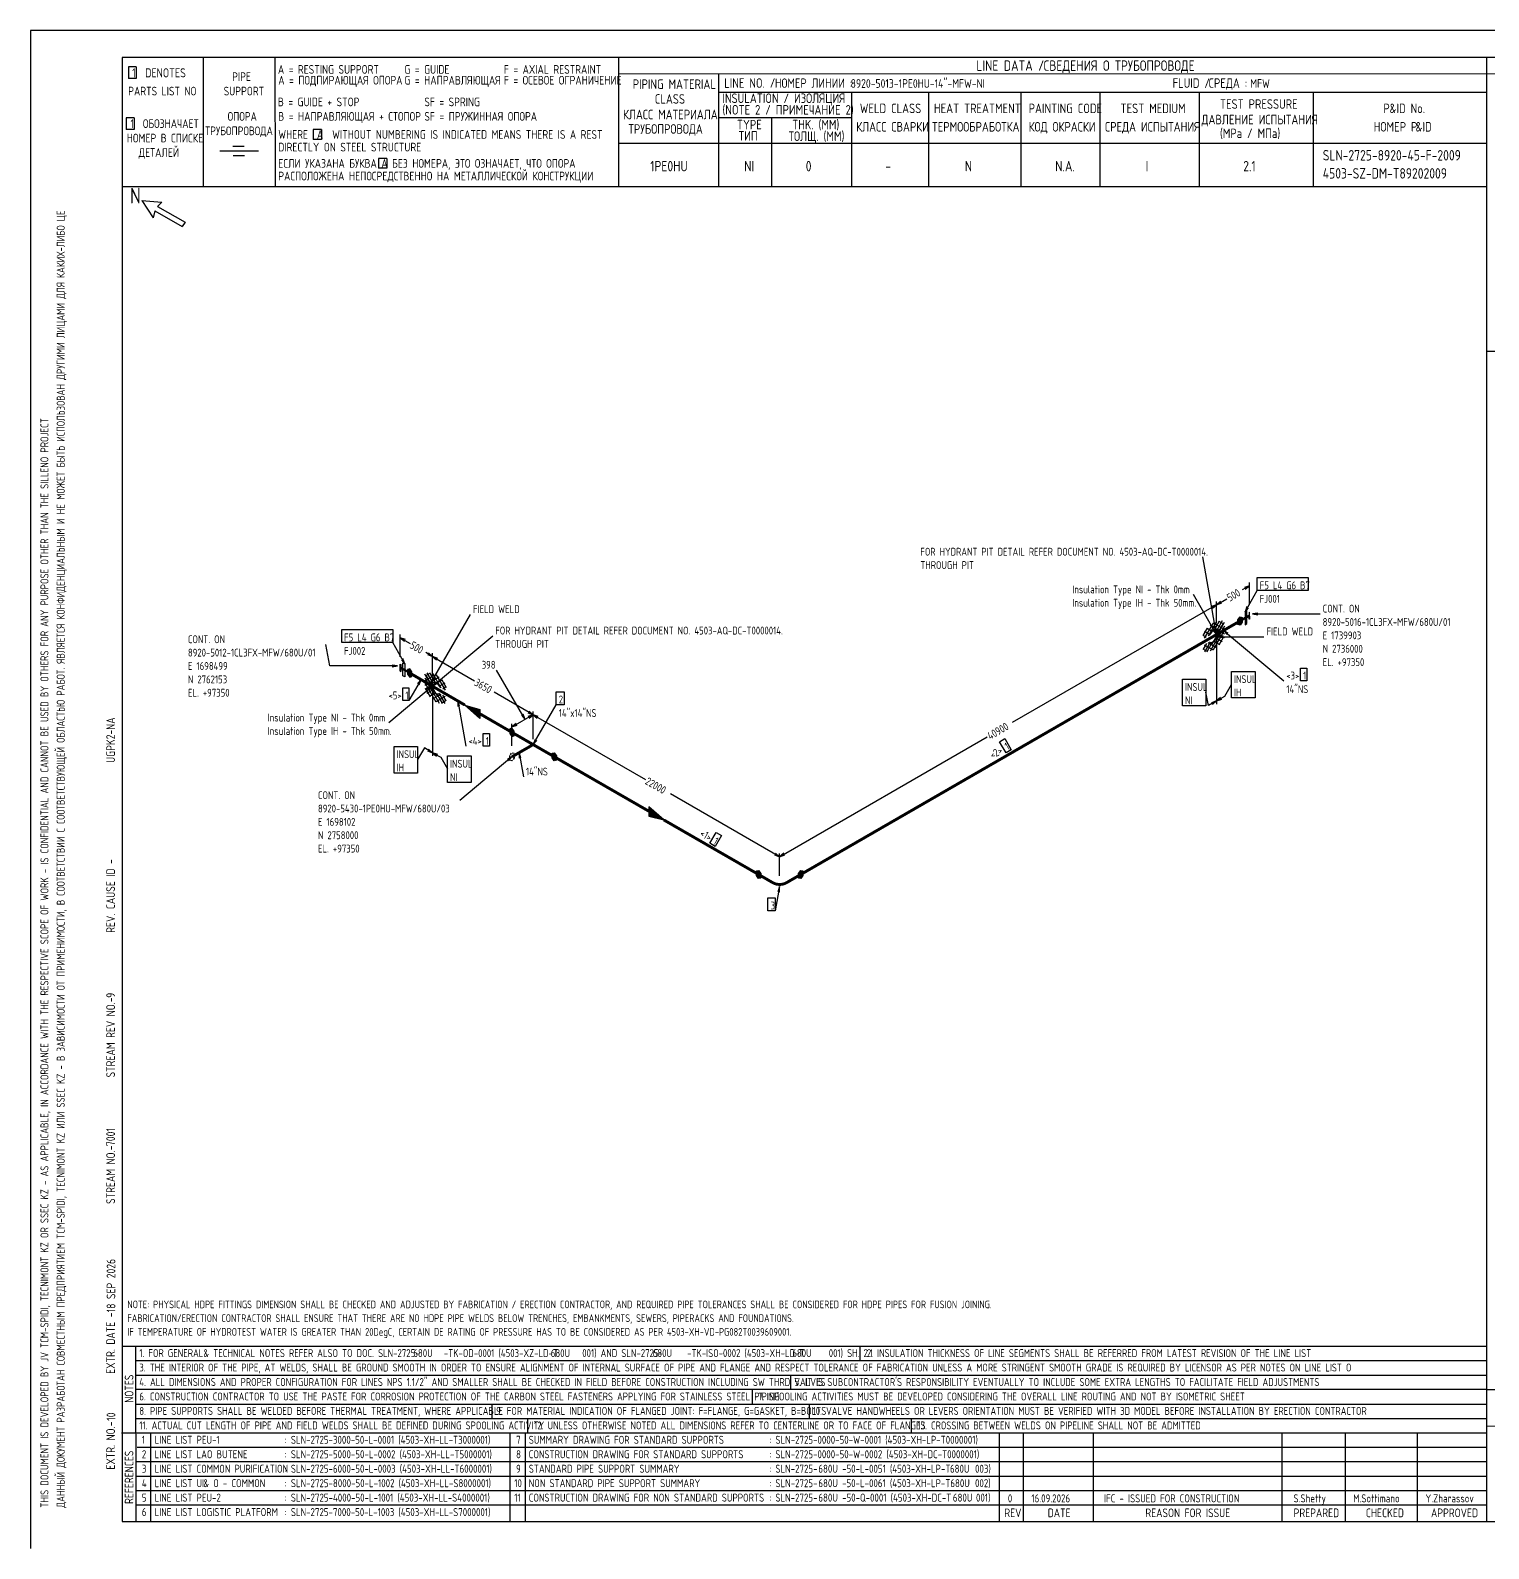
# Model space of a CAD drawing. Extents: x -1005 to 607, y -998 to 420.
# Drawn here: x 0 to 403.3, y 0 to 420 of the extents above; entities that cross this region are included whole.
import ezdxf

# ---------------------------------------------------------------- set-up
doc = ezdxf.new("R2010")
doc.units = 0
doc.linetypes.add('GT100', pattern=[0.8, 0.533333, -0.266667])
doc.styles.add('TTFN17', font='GOST type A')

msp = doc.modelspace()

# ---------------------------------------------------------------- linework, layer by layer
at = {"layer": 'GT_1', "flags": 128}
for points in [[(0, 420), (0, 0)], [(594, 420), (0, 420)], [(589.1, 412.5), (25.4, 412.5)], [(25.4, 412.5), (25.4, 7.5)], [(47.8, 412.5), (47.8, 376.7)], [(67.6, 412.5), (67.7, 376.7)], [(162.7, 412.5), (162.7, 376.7)], [(402.7, 412.5), (402.7, 7.5)], [(29.3, 409.9), (27.1, 409.9)], [(27.1, 409.9), (27.1, 406.7)], [(29.3, 409.9), (29.3, 406.7)], [(589.1, 408), (162.7, 407.9)], [(190.3, 407.8), (190.3, 376.7)], [(29.3, 406.7), (27.1, 406.7)], [(190.3, 402.9), (402.7, 402.9)], [(227.1, 402.9), (227.1, 376.7)], [(248.4, 402.9), (248.4, 376.8)], [(273.9, 402.9), (273.9, 376.7)], [(295.8, 402.9), (295.8, 376.7)], [(323.2, 402.9), (323.2, 376.7)], [(354.8, 402.9), (354.8, 376.8)], [(28.7, 395.8), (26.5, 395.8)], [(26.5, 395.8), (26.5, 392.6)], [(28.7, 395.8), (28.7, 392.6)], [(227.1, 395.8), (190.3, 395.8)], [(205, 395.8), (205, 376.7)], [(28.7, 392.6), (26.5, 392.6)], [(80.5, 392.6), (78.2, 392.6)], [(78.2, 392.6), (78.2, 389.8)], [(80.5, 392.6), (80.5, 389.8)], [(63.1, 386.6), (52.4, 386.6)], [(59.1, 387.9), (56, 387.9)], [(80.5, 389.8), (78.2, 389.8)], [(230.2, 388.7), (162.7, 388.7)], [(402.7, 388.7), (226.9, 388.7)], [(59.2, 385.3), (56.1, 385.3)], [(98.6, 384.6), (96.3, 384.6)], [(96.3, 384.6), (96.3, 381.9)], [(98.6, 384.6), (98.6, 381.9)], [(98.6, 381.9), (96.3, 381.9)], [(402.7, 376.7), (25.4, 376.7)], [(30.8, 372.9), (34, 368.1)], [(30.8, 372.9), (36.4, 372.5)], [(34.4, 370.1), (34, 368.1)], [(34.4, 370.1), (42, 365.7)], [(36.4, 372.5), (35.2, 371.3)], [(35.2, 371.3), (42.8, 366.9)], [(42.8, 366.9), (42, 365.7)], [(402.7, 331.299), (589, 331.299)], [(328.05, 252.875), (324.3, 274.325)], [(337.2, 266.375), (335.175, 265.25)], [(336, 265.4), (337.2, 266.375), (335.775, 265.85)], [(335.925, 259.175), (339.3, 265.025)], [(337.2, 261.125), (337.2, 267.275)], [(339.3, 268.625), (353.4, 268.625), (353.4, 265.025), (339.3, 265.025), (339.3, 268.625)], [(328.05, 261.125), (271.5, 228.5)], [(328.05, 252.875), (321.675, 263.9)], [(326.925, 260.15), (328.05, 261.125), (326.625, 260.6)], [(328.05, 261.125), (330.9, 262.775)], [(329.175, 262.1), (328.05, 261.125), (329.475, 261.65)], [(328.05, 255.875), (328.05, 262.025)], [(328.05, 255.875), (328.05, 262.025)], [(336.45, 260.6), (335.925, 259.175), (336.9, 260.3)], [(110.85, 239.6), (121.725, 258.425)], [(328.05, 256.475), (325.725, 252.425)], [(326.625, 249.95), (330.225, 256.25)], [(328.8, 256.55), (327.3, 253.925)], [(329.625, 256.625), (328.05, 253.925)], [(328.725, 256.55), (330, 255.8)], [(335.175, 256.325), (334.575, 255.5), (333.975, 255.65), (333.975, 256.925), (334.575, 257.75), (335.175, 257.6), (335.175, 256.325)], [(333.975, 256.8), (335.175, 256.8)], [(333.975, 256.6), (335.175, 256.6)], [(333.975, 256.4), (335.175, 256.4)], [(334.03, 257), (335.175, 257)], [(334.175, 257.2), (335.175, 257.2)], [(334.32, 257.4), (335.175, 257.4)], [(334.466, 257.6), (335.175, 257.6)], [(337.2, 258.35), (334.575, 256.85)], [(337.2, 258.125), (334.575, 256.625)], [(334.575, 256.475), (337.2, 257.975)], [(335.925, 257.375), (335.925, 255.575), (336.45, 255.875), (336.45, 259.475), (335.925, 259.175), (335.925, 257.375)], [(337.2, 257.15), (337.05, 257.075), (337.2, 259.025), (337.05, 258.95), (337.2, 257.15), (337.2, 259.025)], [(337.05, 258.95), (337.05, 257.075)], [(339.45, 258.8), (337.95, 258.575), (339.45, 258.35)], [(337.95, 258.575), (356.7, 258.575)], [(86.1, 254.225), (100.2, 254.225), (100.2, 250.625), (86.1, 250.625), (86.1, 254.225)], [(102.3, 246.725), (102.3, 252.875)], [(111.225, 238.55), (127.875, 252.5)], [(325.5, 254.675), (324.3, 252.575)], [(324.375, 252.725), (325.2, 252.125)], [(327.075, 256.025), (324.6, 251.825)], [(324.675, 253.775), (326.25, 252.875)], [(325.425, 254.6), (326.925, 253.7)], [(326.1, 250.85), (326.1, 250.85), (326.4, 250.7), (326.775, 250.7), (327.15, 250.925), (327.525, 251.225), (327.825, 251.6), (328.2, 252.125), (328.35, 252.65), (328.425, 253.1), (328.35, 253.55), (328.2, 253.85), (327.825, 254), (327.525, 254), (327.15, 253.85), (326.775, 253.625), (326.4, 253.175), (326.025, 252.65)], [(326.25, 255.425), (330.225, 253.1)], [(330.225, 255.2), (326.25, 248.225)], [(326.625, 254.15), (330.225, 252.05)], [(327.075, 254), (328.05, 252.875), (327.525, 254.3)], [(327.15, 256.1), (330.375, 254.3)], [(330.375, 254.225), (327.15, 248.6)], [(327.525, 254.3), (328.05, 252.875), (328.05, 254.375)], [(328.05, 252.05), (328.8, 252.425), (329.175, 253.475), (328.8, 254.15), (328.05, 253.7), (327.675, 252.65), (328.05, 252.05)], [(327.706, 252.6), (328.862, 252.6)], [(327.729, 252.8), (328.934, 252.8)], [(327.8, 253), (329.005, 253)], [(327.831, 252.4), (328.75, 252.4)], [(327.871, 253.2), (329.077, 253.2)], [(327.943, 253.4), (329.148, 253.4)], [(328.014, 253.6), (329.106, 253.6)], [(328.217, 253.8), (328.994, 253.8)], [(329.85, 255.875), (328.425, 253.4)], [(328.425, 252.95), (329.85, 251.975)], [(329.925, 252.5), (328.425, 252.275), (329.925, 252.05)], [(328.425, 252.275), (341.175, 252.275)], [(330, 252.2), (328.725, 249.95)], [(331.275, 253.25), (330, 254), (330.975, 252.875)], [(330, 254), (346.65, 240.05)], [(333.975, 256.2), (335.084, 256.2)], [(333.975, 256), (334.939, 256)], [(333.975, 255.8), (334.793, 255.8)], [(101.55, 244.175), (82.8, 244.175), (81.75, 250.1)], [(103.575, 244.775), (100.2, 250.625)], [(103.725, 251.45), (102.3, 251.975), (103.425, 251)], [(102.3, 251.975), (105, 250.4)], [(111.225, 246.8), (109.35, 247.925)], [(324.3, 248.9), (325.575, 248.15)], [(325.275, 250.4), (324.375, 248.825)], [(324.6, 250.025), (327.075, 248.6)], [(326.25, 250.775), (324.675, 248.075)], [(326.85, 250.7), (325.425, 248.225)], [(325.725, 250.625), (328.05, 249.275)], [(327.3, 250.925), (328.8, 250.175)], [(328.05, 251.825), (329.625, 250.925)], [(328.05, 251.375), (328.05, 233.6)], [(328.05, 251.375), (328.05, 233.6)], [(100.05, 243.95), (101.55, 244.175), (100.05, 244.4)], [(102.3, 242.75), (102.45, 242.675), (102.3, 244.625), (102.45, 244.55), (102.3, 242.75), (102.3, 244.625)], [(102.3, 243.95), (104.925, 242.45)], [(102.3, 243.725), (104.925, 242.225)], [(102.45, 244.55), (102.45, 242.675)], [(102.6, 245.9), (103.575, 244.775), (103.05, 246.2)], [(103.575, 242.975), (103.575, 241.175), (103.05, 241.475), (103.05, 245.075), (103.575, 244.775), (103.575, 242.975)], [(109.8, 247.325), (111.225, 246.8), (110.1, 247.775)], [(111.225, 241.55), (111.225, 247.7)], [(111.225, 241.55), (111.225, 247.7)], [(112.65, 246.275), (111.225, 246.8), (112.35, 245.825)], [(111.225, 246.8), (122.85, 240.05)], [(104.925, 242.075), (102.3, 243.575)], [(104.325, 241.925), (104.925, 241.1), (105.525, 241.25), (105.525, 242.525), (104.925, 243.35), (104.325, 243.2), (104.325, 241.925)], [(104.325, 243.2), (105.034, 243.2)], [(104.325, 243), (105.18, 243)], [(104.325, 242.8), (105.325, 242.8)], [(104.325, 242.6), (105.47, 242.6)], [(104.325, 242.4), (105.525, 242.4)], [(104.325, 242.2), (105.525, 242.2)], [(104.325, 242), (105.525, 242)], [(104.416, 241.8), (105.525, 241.8)], [(104.561, 241.6), (105.525, 241.6)], [(108.075, 240.425), (104.7, 234.575)], [(104.707, 241.4), (105.525, 241.4)], [(107.55, 239), (108.075, 240.425), (107.1, 239.3)], [(112.125, 241.775), (108.9, 239.975)], [(108.9, 239.9), (112.125, 234.275)], [(112.65, 235.625), (109.05, 241.925)], [(113.025, 241.1), (109.05, 238.775)], [(109.05, 240.875), (113.025, 233.9)], [(112.65, 239.825), (109.05, 237.725)], [(110.55, 242.225), (109.275, 241.475)], [(109.425, 241.55), (110.85, 239.075)], [(109.65, 242.3), (111.225, 239.6)], [(111.225, 237.725), (110.475, 238.1), (110.1, 239.15), (110.475, 239.825), (111.225, 239.375), (111.6, 238.325), (111.225, 237.725)], [(110.239, 239.4), (111.183, 239.4)], [(110.35, 239.6), (110.85, 239.6)], [(110.475, 242.225), (111.975, 239.6)], [(111.375, 241.025), (110.85, 239.6), (111.825, 240.725)], [(113.175, 236.525), (113.175, 236.525), (112.875, 236.375), (112.5, 236.375), (112.125, 236.6), (111.75, 236.9), (111.45, 237.275), (111.075, 237.8), (110.925, 238.325), (110.85, 238.775), (110.925, 239.225), (111.075, 239.525), (111.45, 239.675), (111.75, 239.675), (112.125, 239.525), (112.5, 239.3), (112.875, 238.85), (113.25, 238.325)], [(111.225, 242.15), (113.55, 238.1)], [(112.2, 239.675), (111.225, 238.55), (112.5, 239.3)], [(112.2, 241.7), (114.675, 237.5)], [(113.85, 240.275), (112.35, 239.375)], [(114.6, 239.45), (113.025, 238.55)], [(113.775, 240.35), (114.975, 238.25)], [(136.8, 229.4), (128.925, 243.05)], [(318.6, 240.5), (325.125, 240.5), (325.125, 233.15), (318.6, 233.15), (318.6, 240.5)], [(332.175, 242.675), (338.7, 242.675), (338.7, 235.325), (332.175, 235.325), (332.175, 242.675)], [(351.3, 243.575), (353.025, 243.575), (353.025, 240.05), (351.3, 240.05), (351.3, 243.575)], [(111.225, 238.55), (99.15, 228.425)], [(102.975, 238.1), (104.7, 238.1), (104.7, 234.575), (102.975, 234.575), (102.975, 238.1)], [(109.275, 237.875), (110.55, 235.625)], [(110.85, 238.625), (109.425, 237.65)], [(111.225, 237.5), (109.65, 236.6)], [(110.25, 237.425), (111.225, 238.55), (109.95, 237.8)], [(110.128, 239.2), (111.288, 239.2)], [(110.154, 239), (111.359, 239)], [(110.225, 238.8), (111.43, 238.8)], [(110.296, 238.6), (111.502, 238.6)], [(110.368, 238.4), (111.573, 238.4)], [(110.439, 238.2), (111.522, 238.2)], [(111.975, 236.6), (110.475, 235.85)], [(110.675, 238), (111.397, 238)], [(111.225, 237.05), (111.225, 219.275)], [(111.225, 237.05), (111.225, 219.275)], [(113.55, 236.3), (111.225, 234.95)], [(114.675, 235.7), (112.2, 234.275)], [(112.425, 236.375), (113.85, 233.9)], [(113.025, 236.45), (114.6, 233.75)], [(114, 236.075), (114.9, 234.5)], [(114.9, 238.4), (114.075, 237.8)], [(139.05, 230.675), (128.25, 236.9)], [(145.425, 237.05), (147.6, 237.05), (147.6, 233.45), (145.425, 233.45), (145.425, 237.05)], [(325.8, 233.225), (325.125, 236.9)], [(328.05, 234.5), (330.3, 235.85)], [(329.175, 235.475), (328.05, 234.5), (329.475, 235.025)], [(330.3, 235.85), (332.175, 239.075)], [(114.975, 234.575), (113.7, 233.825)], [(118.725, 233.075), (118.2, 234.5), (118.2, 233)], [(118.2, 234.5), (120.45, 221.975)], [(124.275, 230.975), (124.275, 229.625), (120.15, 233.375), (124.275, 232.175), (124.275, 229.775), (120.525, 233.15), (124.275, 232.1), (124.275, 230), (120.975, 232.925), (124.275, 231.875), (124.275, 230.15), (121.35, 232.625), (124.275, 231.725), (124.275, 230.3), (121.725, 232.475), (124.275, 231.575), (124.275, 230.45), (122.175, 232.175), (124.275, 231.425), (124.275, 230.675), (122.475, 232.025), (124.275, 231.2), (124.275, 230.825), (122.925, 231.725), (124.275, 231.05), (124.275, 230.975), (120.15, 233.375)], [(137.625, 231.2), (139.05, 230.675), (137.925, 231.65)], [(139.05, 222.425), (145.425, 233.45)], [(139.05, 223.925), (139.05, 231.575)], [(139.05, 223.925), (139.05, 231.575)], [(139.05, 223.925), (139.05, 231.575)], [(328.05, 234.5), (325.8, 233.225)], [(326.925, 233.525), (328.05, 234.5), (326.625, 233.975)], [(132.6, 225.5), (133.2, 224.675), (133.8, 224.825), (133.8, 226.1), (133.2, 226.925), (132.6, 226.775), (132.6, 225.5)], [(132.7, 226.8), (133.291, 226.8)], [(133.2, 227.3), (136.125, 229.025)], [(134.325, 228.275), (133.2, 227.3), (134.625, 227.825)], [(133.2, 222.05), (133.2, 228.2)], [(135.825, 230.525), (136.8, 229.4), (136.275, 230.825)], [(139.05, 230.675), (136.125, 229.025)], [(137.925, 229.7), (139.05, 230.675), (137.625, 230.15)], [(140.475, 230.15), (139.05, 230.675), (140.175, 229.7)], [(139.05, 230.675), (170.1, 212.75)], [(125.25, 225.5), (126.975, 225.5), (126.975, 221.975), (125.25, 221.975), (125.25, 225.5)], [(132.6, 226.6), (133.436, 226.6)], [(132.6, 226.4), (133.582, 226.4)], [(132.6, 226.2), (133.727, 226.2)], [(132.6, 226), (133.8, 226)], [(132.6, 225.8), (133.8, 225.8)], [(132.6, 225.6), (133.8, 225.6)], [(132.673, 225.4), (133.8, 225.4)], [(132.818, 225.2), (133.8, 225.2)], [(132.964, 225), (133.8, 225)], [(133.109, 224.8), (133.7, 224.8)], [(139.575, 223.85), (139.05, 222.425), (140.025, 223.55)], [(207.225, 191.375), (264.6, 224.525)], [(268.05, 223.175), (269.475, 224.075), (271.275, 221), (269.85, 220.1), (268.05, 223.175)], [(100.575, 221.9), (107.1, 221.9), (107.1, 214.55), (100.575, 214.55), (100.575, 221.9)], [(108.975, 221.525), (107.1, 218.3)], [(111.225, 220.175), (108.975, 221.525)], [(109.8, 220.7), (111.225, 220.175), (110.1, 221.15)], [(112.65, 219.65), (111.225, 220.175), (112.35, 219.2)], [(111.225, 220.175), (113.475, 218.9)], [(113.475, 218.9), (115.35, 215.675)], [(115.35, 219.275), (121.875, 219.275), (121.875, 211.925), (115.35, 211.925), (115.35, 219.275)], [(133.2, 219.05), (118.8, 206.975)], [(132.225, 217.925), (133.2, 219.05), (131.925, 218.3)], [(135.675, 218.75), (135.15, 220.175), (135.15, 218.675)], [(135.15, 220.175), (136.35, 213.5)], [(145.5, 218.075), (144.9, 217.925), (144.3, 218.75), (144.3, 220.025), (144.9, 220.175), (145.5, 219.35), (145.5, 218.075)], [(144.3, 220), (145.027, 220)], [(144.3, 219.8), (145.173, 219.8)], [(144.3, 219.6), (145.318, 219.6)], [(144.3, 219.4), (145.464, 219.4)], [(144.3, 219.2), (145.5, 219.2)], [(144.3, 219), (145.5, 219)], [(144.3, 218.8), (145.5, 218.8)], [(144.409, 218.6), (145.5, 218.6)], [(144.555, 218.4), (145.5, 218.4)], [(144.7, 218.2), (145.5, 218.2)], [(207.225, 191.375), (177, 208.775)], [(171.075, 203.975), (171.075, 202.625), (175.2, 201.575), (171.075, 205.175), (171.075, 202.775), (174.825, 201.8), (171.075, 205.1), (171.075, 203), (174.375, 202.025), (171.075, 204.875), (171.075, 203.15), (174, 202.325), (171.075, 204.725), (171.075, 203.3), (173.625, 202.475), (171.075, 204.575), (171.075, 203.45), (173.175, 202.775), (171.075, 204.425), (171.075, 203.675), (172.875, 202.925), (171.075, 204.2), (171.075, 203.825), (172.425, 203.225), (171.075, 204.05), (171.075, 203.975), (175.2, 201.575)], [(189.675, 198.125), (191.175, 197.3), (189.375, 194.225), (187.95, 195.125), (189.675, 198.125)], [(205.8, 191.9), (207.225, 191.375), (206.1, 192.35)], [(208.35, 192.35), (207.225, 191.375), (208.65, 191.9)], [(207.225, 186.125), (207.225, 192.275)], [(207.225, 186.125), (207.225, 192.275)], [(201.975, 185.525), (201.375, 185.375), (200.775, 186.2), (200.775, 187.475), (201.375, 187.625), (201.975, 186.8), (201.975, 185.525)], [(200.775, 187.4), (201.539, 187.4)], [(200.775, 187.2), (201.684, 187.2)], [(200.775, 187), (201.83, 187)], [(200.775, 186.8), (201.975, 186.8)], [(200.775, 186.6), (201.975, 186.6)], [(200.775, 186.4), (201.975, 186.4)], [(200.775, 186.2), (201.975, 186.2)], [(200.92, 186), (201.975, 186)], [(201.066, 185.8), (201.975, 185.8)], [(201.211, 185.6), (201.975, 185.6)], [(213.675, 186.2), (213.075, 185.375), (212.475, 185.525), (212.475, 186.8), (213.075, 187.625), (213.675, 187.475), (213.675, 186.2)], [(212.475, 186.8), (213.675, 186.8)], [(212.475, 186.6), (213.675, 186.6)], [(212.475, 186.4), (213.675, 186.4)], [(212.475, 186.2), (213.675, 186.2)], [(212.475, 186), (213.53, 186)], [(212.475, 185.8), (213.384, 185.8)], [(212.475, 185.6), (213.239, 185.6)], [(212.62, 187), (213.675, 187)], [(212.766, 187.2), (213.675, 187.2)], [(212.911, 187.4), (213.675, 187.4)], [(207.225, 183.125), (206.025, 176.45)], [(207.225, 181.625), (207.225, 183.125), (206.7, 181.7)], [(204, 180.05), (206.025, 180.05), (206.025, 176.45), (204, 176.45), (204, 180.05)], [(25.3, 56), (402.7, 56)], [(29.1, 56), (29.2, 7.5)], [(229.4, 56), (229.4, 52)], [(29.1, 52), (402.7, 52)], [(29.1, 48), (402.7, 48)], [(210.2, 48), (210.2, 44)], [(402.7, 44), (29.1, 44)], [(199.6, 44), (199.6, 40)], [(402.7, 44), (589.1, 44)], [(29.2, 40), (402.7, 40)], [(127.6, 40), (127.6, 36)], [(215.4, 40), (215.4, 36)], [(29.1, 36), (402.7, 36)], [(137.5, 36), (137.5, 32)], [(243.6, 36), (243.6, 32)], [(402.7, 34), (589.1, 33.9)], [(25.2, 32), (402.7, 32)], [(33.2, 32), (33.2, 7.6)], [(132.6, 32), (132.6, 7.6)], [(136.8, 32), (136.8, 7.6)], [(267.9, 32), (267.9, 7.5)], [(274.6, 32), (274.6, 7.5)], [(293.9, 32), (293.9, 7.5)], [(346.1, 32), (346.1, 7.5)], [(363.6, 32), (363.6, 7.5)], [(383.5, 32), (383.5, 7.5)], [(402.7, 28), (29.5, 28)], [(402.7, 24), (29.1, 24)], [(402.7, 20), (29.1, 20)], [(402.7, 16), (29.1, 16)], [(402.7, 12), (29.2, 12)], [(25.4, 7.5), (589.1, 7.5)], [(0, 0), (0, 0)]]:
    msp.add_lwpolyline(points, dxfattribs=at)
at = {"layer": 'GT_1', "const_width": 0.8, "flags": 128}
for points in [[(328.05, 252.875), (334.575, 256.625)], [(213.075, 186.5), (328.05, 252.875)], [(111.225, 238.55), (104.925, 242.225)], [(120.15, 233.375), (111.225, 238.55)], [(133.2, 225.8), (124.275, 230.975)], [(139.05, 222.425), (133.2, 225.8)], [(133.2, 219.05), (139.05, 222.425)], [(139.05, 222.425), (144.9, 219.05)], [(144.9, 219.05), (171.075, 203.975)], [(175.2, 201.575), (201.375, 186.5)], [(201.375, 186.5), (205.275, 184.25)], [(209.175, 184.25), (213.075, 186.5)]]:
    msp.add_lwpolyline(points, dxfattribs=at)
at = {"layer": 'GT_1', "linetype": 'GT100', "flags": 128}
msp.add_lwpolyline([(133.8, 218.75), (133.2, 217.925), (132.6, 218.075), (132.6, 219.35), (133.2, 220.175), (133.8, 220.025), (133.8, 218.75)], dxfattribs=at)
at = {"layer": 'GT_1', "const_width": 0.8, "flags": 128}
msp.add_lwpolyline([(205.275, 184.25, 0.267941), (209.175, 184.25)], format="xyb", dxfattribs=at)

# ---------------------------------------------------------------- texts
at = {"layer": 'GT_1', "style": 'TTFN17'}
for s, height, p in [('LINE DATA /', 2.8875, (261.633, 408.8)), ('СВЕДЕНИЯ О ТРУБОПРОВОДЕ', 2.8875, (280.233, 408.8)), (' 1  DENOTES', 2.5025, (26.875, 407)), (' PIPE', 2.4062, (54.561, 406)), ('A = RESTING SUPPORT', 2.40625, (68.461, 408)), ('A = ПОДПИРАЮЩАЯ ОПОРА', 2.40625, (68.561, 405)), ('G = GUIDE', 2.4062, (103.461, 408)), ('G = НАПРАВЛЯЮЩАЯ', 2.40625, (103.461, 405)), ('F = AXIAL RESTRAINT', 2.40625, (130.961, 408)), ('F = ОСЕВОЕ ОГРАНИЧЕНИЕ', 2.40625, (130.961, 405)), ('PARTS LIST NO', 2.40625, (27.061, 402)), ('SUPPORT', 2.4062, (53.461, 402)), ('PIPING MATERIAL', 2.64687, (166.597, 403.8)), ('LINE NO. /', 2.6469, (191.897, 404.1)), ('НОМЕР ЛИНИИ :', 2.59875, (205.89, 404.1)), ('8920-5013-1PE0HU-14"-MFW-NI', 2.40625, (226.861, 404.1)), ('FLUID /', 2.6469, (315.897, 404.1)), ('СРЕДА :', 2.6469, (325.897, 404.1)), ('MFW', 2.4062, (337.361, 404.1)), ('B = GUIDE + STOP', 2.40625, (68.461, 399)), ('SF = SPRING', 2.40625, (108.961, 399)), ('CLASS', 2.6469, (172.697, 399.7)), ('(NOTE 2 / ПРИМЕЧАНИЕ 2)', 2.64687, (191.397, 396.7)), ('INSULATION / ИЗОЛЯЦИЯ', 2.64687, (191.397, 399.9)), ('WELD CLASS', 2.6469, (229.397, 397.1)), ('HEAT TREATMENT', 2.64687, (249.897, 397.1)), ('PAINTING CODE', 2.64687, (276.097, 397.1)), ('TEST MEDIUM', 2.64687, (301.497, 397.1)), ('TEST PRESSURE', 2.64687, (328.997, 398.3)), ('P', 2.647, (374.197, 397.1)), ('&ID No.', 2.6469, (375.908, 397.1)), (' 1  ОБОЗНАЧАЕТ', 2.40625, (26.461, 393)), ('ОПОРА', 2.4062, (54.561, 395)), ('B = НАПРАВЛЯЮЩАЯ + СТОПОР', 2.40625, (68.561, 395)), ('SF = ПРУЖИННАЯ ОПОРА', 2.40625, (108.961, 395)), ('КЛАСС МАТЕРИАЛА', 2.64687, (163.897, 395.4)), ('TYPE', 2.6469, (195.397, 392.6)), ('THK. (MM)', 2.6469, (210.697, 392.6)), ('ДАВЛЕНИЕ ИСПЫТАНИЯ', 2.64687, (323.897, 394)), ('НОМЕР В СПИСКЕ', 2.40625, (26.661, 389)), ('ТРУБОПРОВОДА', 2.40625, (48.361, 391)), ('WHERE  A  WITHOUT NUMBERING IS INDICATED MEANS THERE IS A REST', 2.40625, (68.561, 390)), ('ТРУБОПРОВОДА', 2.64687, (165.397, 391.4)), ('ТИП', 2.6469, (195.897, 389.5)), ('ТОЛЩ. (ММ)', 2.6469, (209.697, 389.4)), ('КЛАСС СВАРКИ', 2.64687, (228.397, 392)), ('ТЕРМООБРАБОТКА', 2.64687, (249.397, 392)), ('КОД ОКРАСКИ', 2.64687, (276.097, 392)), ('СРЕДА ИСПЫТАНИЯ', 2.64687, (297.197, 392)), ('(MPa / МПа)', 2.64687, (328.997, 390.2)), ('НОМЕР P', 2.6469, (371.497, 392)), ('&ID', 2.6469, (383.097, 392)), ('ДЕТАЛЕЙ', 2.4062, (29.961, 385)), ('DIRECTLY ON STEEL STRUCTURE', 2.40625, (68.561, 386.5)), ('SLN-2725-8920-45-F-2009', 2.8875, (357.433, 384)), ('ЕСЛИ УКАЗАНА БУКВА A БЕЗ НОМЕРА, ЭТО ОЗНАЧАЕТ, ЧТО ОПОРА', 2.40625, (68.561, 382)), ('1PE0HU', 2.8875, (171.433, 381)), ('NI', 2.8875, (197.433, 381)), ('0', 2.888, (214.433, 381)), ('-', 2.888, (236.433, 381)), ('N', 2.888, (258.433, 381)), ('N.A.', 2.8875, (283.433, 381)), ('I', 2.888, (308.433, 381)), ('2.1', 2.8875, (335.433, 381)), ('РАСПОЛОЖЕНА НЕПОСРЕДСТВЕННО НА МЕТАЛЛИЧЕСКОЙ КОНСТРУКЦИИ', 2.40625, (68.561, 378.5)), ('4503-SZ-DM-T89202009', 2.8875, (357.433, 379)), ('N', 4.331, (27.55, 372.1)), ('THROUGH PIT', 2.16562, (246.139, 271.003)), ('FOR HYDRANT PIT DETAIL REFER DOCUMENT NO. 4503-AQ-DC-T0000014.', 2.16562, (246.139, 274.7)), ('Insulation Type NI - Thk 0mm', 2.16562, (288.167, 264.275)), ('F5 L4 G6 B7', 2.16562, (340, 265.4)), ('FIELD WELD', 2.1656, (122.425, 258.8)), ('Insulation Type IH - Thk 50mm.', 2.16562, (288.167, 260.578)), ('FJ001', 2.1656, (340, 261.65)), ('CONT. ON', 2.1656, (357.4, 258.95)), ('8920-5016-1CL3FX-MFW/680U/01', 2.16562, (357.4, 255.253)), ('CONT. ON', 2.1656, (43.576, 250.475)), ('F5 L4 G6 B7', 2.16562, (86.768, 251)), ('FOR HYDRANT PIT DETAIL REFER DOCUMENT NO. 4503-AQ-DC-T0000014.', 2.16562, (128.575, 252.875)), ('FIELD WELD', 2.1656, (341.875, 252.65)), ('E 1739903', 2.1656, (357.4, 251.555)), ('8920-5012-1CL3FX-MFW/680U/01', 2.16562, (43.576, 246.778)), ('FJ002', 2.1656, (86.768, 247.25)), ('THROUGH PIT', 2.16562, (128.575, 249.178)), ('N 2736000', 2.1656, (357.4, 247.858)), ('E 1698499', 2.1656, (43.576, 243.08)), ('398', 2.1656, (124.829, 243.425)), ('EL. +97350', 2.1656, (357.4, 244.16)), ('N 2762153', 2.1656, (43.576, 239.383)), ('INSUL', 2.1656, (319.32, 237.275)), ('INSUL', 2.1656, (332.875, 239.45)), ('<3>', 2.1656, (347.35, 240.425)), ('1', 2.166, (352.019, 240.425)), ('EL. +97350', 2.1656, (43.576, 235.685)), ('<5>', 2.1656, (99.046, 234.95)), ('1', 2.166, (103.716, 234.95)), ('2', 2.166, (146.125, 233.825)), ('NI', 2.1656, (319.32, 233.578)), ('IH', 2.1656, (332.875, 235.753)), ('14"NS', 2.1656, (347.35, 236.675)), ('14"x14"NS', 2.1656, (146.125, 230.075)), ('Insulation Type NI - Thk 0mm', 2.16562, (65.642, 228.8)), ('Insulation Type IH - Thk 50mm.', 2.16562, (65.642, 225.103)), ('<4>', 2.1656, (121.15, 222.35)), ('1', 2.166, (125.974, 222.35)), ('INSUL', 2.1656, (101.295, 218.675)), ('IH', 2.1656, (101.295, 214.978)), ('INSUL', 2.1656, (116.05, 216.05)), ('NI', 2.1656, (116.05, 212.353)), ('14"NS', 2.1656, (137.05, 213.875)), ('CONT. ON', 2.1656, (79.539, 207.35)), ('8920-5430-1PE0HU-MFW/680U/03', 2.16562, (79.539, 203.653)), ('E 1698102', 2.1656, (79.539, 199.955)), ('N 2758000', 2.1656, (79.539, 196.258)), ('EL. +97350', 2.1656, (79.539, 192.56)), ('3', 2.166, (204.73, 176.825)), ('NOTE: PHYSICAL HDPE FITTINGS DIMENSION SHALL BE CHECKED AND ADJUSTED BY FABRICATION / ERECTION CONTRACTOR, AND REQUIRED PIPE TOLERANCES SHALL BE CONSIDERED FOR HDPE PIPES FOR FUSION JOINING.', 2.1175, (26.818, 66.5)), ('FABRICATION/ERECTION CONTRACTOR SHALL ENSURE THAT THERE ARE NO HDPE PIPE WELDS BELOW TRENCHES, EMBANKMENTS, SEWERS, PIPERACKS AND FOUNDATIONS.', 2.1175, (26.818, 62.7)), ('IF TEMPERATURE OF HYDROTEST WATER IS GREATER THAN 20DegC, CERTAIN DE RATING OF PRESSURE HAS TO BE CONSIDERED AS PER 4503-XH-VD-PG082T0039609001.', 2.1175, (26.818, 58.9)), ('1. FOR GENERAL', 2.18487, (30.128, 53)), ('& TECHNICAL NOTES REFER ALSO TO DOC. SLN-2725-      -TK-OD-0001 (4503-XZ-LD-T      001) AND SLN-2725-      -TK-ISO-0002 (4503-XH-LD-T      001) SH. 2.1', 2.18487, (47.868, 53)), ('680U', 2.1849, (105.928, 53)), ('680U', 2.1849, (143.928, 53)), ('680U', 2.1849, (172.128, 53)), ('680U', 2.1849, (210.728, 53)), ('2. INSULATION THICKNESS OF LINE SEGMENTS SHALL BE REFERRED FROM LATEST REVISION OF THE LINE LIST', 2.18487, (231.328, 53)), ('3. THE INTERIOR OF THE PIPE, AT WELDS, SHALL BE GROUND SMOOTH IN ORDER TO ENSURE ALIGNMENT OF INTERNAL SURFACE OF PIPE AND FLANGE AND RESPECT TOLERANCE OF FABRICATION UNLESS A MORE STRINGENT SMOOTH GRADE IS REQUIRED BY LICENSOR AS PER NOTES ON LINE LIST O', 2.18487, (30.128, 49)), ('4. ALL DIMENSIONS AND PROPER CONFIGURATION FOR LINES NPS 1.1/2" AND SMALLER SHALL BE CHECKED IN FIELD BEFORE CONSTRUCTION INCLUDING SW THRD VALVES', 2.18487, (30.128, 45)), ("5. IT IS SUBCONTRACTOR'S RESPONSIBILITY EVENTUALLY TO INCLUDE SOME EXTRA LENGTHS TO FACILITATE FIELD ADJUSTMENTS", 2.18487, (211.328, 45)), ('6. CONSTRUCTION CONTRACTOR TO USE THE PASTE FOR CORROSION PROTECTION OF THE CARBON STEEL FASTENERS APPLYING FOR STAINLESS STEEL PIPING', 2.18487, (30.128, 41)), ('7. SPOOLING ACTIVITIES MUST BE DEVELOPED CONSIDERING THE OVERALL LINE ROUTING AND NOT BY ISOMETRIC SHEET', 2.18487, (201.328, 41)), ('8. PIPE SUPPORTS SHALL BE WELDED BEFORE THERMAL TREATMENT, WHERE APPLICABLE', 2.18487, (30.128, 37)), ('9. FOR MATERIAL INDICATION OF FLANGED JOINT: F=FLANGE, G=GASKET, B=BOLTS', 2.18487, (128.828, 37)), ('10. VALVE HANDWHEELS OR LEVERS ORIENTATION MUST BE VERIFIED WITH 3D MODEL BEFORE INSTALLATION BY ERECTION CONTRACTOR', 2.18487, (216.328, 37)), ('11. ACTUAL CUT LENGTH OF PIPE AND FIELD WELDS SHALL BE DEFINED DURING SPOOLING ACTIVITY', 2.18487, (30.128, 33)), ('12. UNLESS OTHERWISE NOTED ALL DIMENSIONS REFER TO CENTERLINE OR TO FACE OF FLANGES', 2.18487, (139.328, 33)), ('13. CROSSING BETWEEN WELDS ON PIPELINE SHALL NOT BE ADMITTED', 2.18487, (245.328, 33)), ('1', 2.214, (30.832, 29)), ('LINE LIST PEU-1', 2.21375, (34.332, 29)), (': SLN-2725-3000-50-L-0001 (4503-XH-LL-T3000001)', 2.21375, (70.332, 29)), ('7', 2.214, (134.332, 29)), ('SUMMARY DRAWING FOR STANDARD SUPPORTS', 2.21375, (137.832, 29)), (': SLN-2725-0000-50-W-0001 (4503-XH-LP-T0000001)', 2.21375, (204.332, 29)), ('2', 2.214, (30.832, 25)), ('LINE LIST LAO BUTENE', 2.21375, (34.332, 25)), (': SLN-2725-5000-50-L-0002 (4503-XH-LL-T5000001)', 2.21375, (70.332, 25)), ('8', 2.214, (134.332, 25)), ('CONSTRUCTION DRAWING FOR STANDARD SUPPORTS', 2.21375, (137.832, 25)), (': SLN-2725-0000-50-W-0002 (4503-XH-DC-T0000001)', 2.21375, (204.332, 25)), ('3', 2.214, (30.832, 21)), ('LINE LIST COMMON PURIFICATION', 2.21375, (34.332, 21)), (': SLN-2725-6000-50-L-0003 (4503-XH-LL-T6000001)', 2.21375, (70.332, 21)), ('9', 2.214, (134.332, 21)), ('STANDARD PIPE SUPPORT SUMMARY', 2.21375, (137.832, 21)), (': SLN-2725-      -50-L-0051 (4503-XH-LP-T      003)', 2.21375, (204.332, 21)), ('680U', 2.2138, (217.932, 21)), ('680U', 2.2138, (254.332, 21)), ('4', 2.214, (30.832, 17)), ('LINE LIST UI', 2.21375, (34.332, 17)), ('& O - COMMON', 2.21375, (47.849, 17)), (': SLN-2725-8000-50-L-1002 (4503-XH-LL-S8000001)', 2.21375, (70.332, 17)), ('10', 2.2138, (133.832, 17)), ('NON STANDARD PIPE SUPPORT SUMMARY', 2.21375, (137.832, 17)), (': SLN-2725-      -50-L-0061 (4503-XH-LP-T      002)', 2.21375, (204.332, 17)), ('680U', 2.2138, (217.932, 17)), ('680U', 2.2138, (254.432, 17)), ('5', 2.214, (30.832, 13)), ('LINE LIST PEU-2', 2.21375, (34.332, 13)), (': SLN-2725-4000-50-L-1001 (4503-XH-LL-S4000001)', 2.21375, (70.332, 13)), ('11', 2.2138, (133.832, 13)), ('CONSTRUCTION DRAWING FOR NON STANDARD SUPPORTS', 2.21375, (137.832, 13)), (': SLN-2725-      -50-Q-0001 (4503-XH-DC-T      001)', 2.21375, (204.332, 13)), ('680U', 2.2138, (217.932, 13)), ('680U', 2.2138, (255.132, 13)), ('0', 2.214, (270.332, 12.8)), ('16.09.2026', 2.2138, (276.832, 12.8)), ('IFC - ISSUED FOR CONSTRUCTION', 2.21375, (296.932, 12.8)), ('S.Shetty', 2.2138, (349.332, 12.8)), ('M.Sottimano', 2.21375, (365.832, 12.8)), ('Y.Zharassov', 2.21375, (385.832, 12.8)), ('6', 2.214, (30.832, 9)), ('LINE LIST LOGISTIC PLATFORM', 2.21375, (34.332, 9)), (': SLN-2725-7000-50-L-1003 (4503-XH-LL-S7000001)', 2.21375, (70.332, 9)), ('REV', 2.4062, (269.361, 8.7)), ('DATE', 2.4062, (281.361, 8.7)), ('REASON FOR ISSUE', 2.40625, (308.361, 8.7)), ('PREPARED', 2.4062, (349.361, 8.7)), ('CHECKED', 2.4062, (369.361, 8.7)), ('APPROVED', 2.4062, (387.361, 8.7))]:
    msp.add_text(s, height=height, dxfattribs=at).set_placement(p)
for s, height, rotation, p in [('ДАННЫЙ ДОКУМЕНТ РАЗРАБОТАН СОВМЕСТНЫМ ПРЕДПРИЯТИЕМ TCM-SPIDI, TECNIMONT KZ ИЛИ SSEC KZ - В ЗАВИСИМОСТИ ОТ ПРИМЕНИМОСТИ, В СООТВЕТСТВИИ С СООТВЕТСТВУЮЩЕЙ ОБЛАСТЬЮ РАБОТ. ЯВЛЯЕТСЯ КОНФИДЕНЦИАЛЬНЫМ И НЕ МОЖЕТ БЫТЬ ИСПОЛЬЗОВАН ДРУГИМИ ЛИЦАМИ ДЛЯ КАКИХ-ЛИБО ЦЕ', 2.21375, 90, (9.5, 11.332)), ('THIS DOCUMENT IS DEVELOPED BY JV TCM-SPIDI, TECNIMONT KZ OR SSEC KZ - AS APPLICABLE, IN ACCORDANCE WITH THE RESPECTIVE SCOPE OF WORK - IS CONFIDENTIAL AND CANNOT BE USED BY OTHERS FOR ANY PURPOSE OTHER THAN THE SILLENO PROJECT', 2.21375, 90, (5, 11.332)), ('500', 2.1656, 30, (331.717, 261.927)), ('500', 2.1656, -30, (104.73, 249.262)), ('3650', 2.1656, -30, (122.565, 238.923)), ('UGPK2-NA', 2.4062, 90, (23.4, 217.361)), ('40900', 2.1656, 30, (265.45, 223.688)), ('1', 2.166, 30, (270.246, 220.788)), ('<2>', 2.1656, 30, (266.068, 218.376)), ('22000', 2.1656, -30, (169.825, 211.638)), ('<1>', 2.1656, -30, (184.918, 197.223)), ('1', 2.166, -30, (188.693, 195.043)), ('REV. CAUSE ID -', 2.40625, 90, (23.4, 170.361)), ('STREAM REV NO.-', 2.40625, 90, (23.4, 130.361)), ('9', 2.406, 90, (23.4, 152.361)), ('7001', 2.4062, 90, (23.4, 111.361)), ('STREAM NO.-', 2.40625, 90, (23.4, 95.361)), ('18 SEP 2026', 2.40625, 90, (23.5, 65.361)), ('EXTR. DATE -', 2.40625, 90, (23.4, 48.361)), ('NOTES', 2.4062, 90, (28.5, 40.361)), ('EXTR. NO.-', 2.4062, 90, (23.4, 21.861)), ('10', 2.4062, 90, (23.5, 35.361)), ('REFERENCES', 2.4062, 90, (28.5, 12.361))]:
    msp.add_text(s, height=height, rotation=rotation, dxfattribs=at).set_placement(p)

doc.saveas('drawing.dxf')
